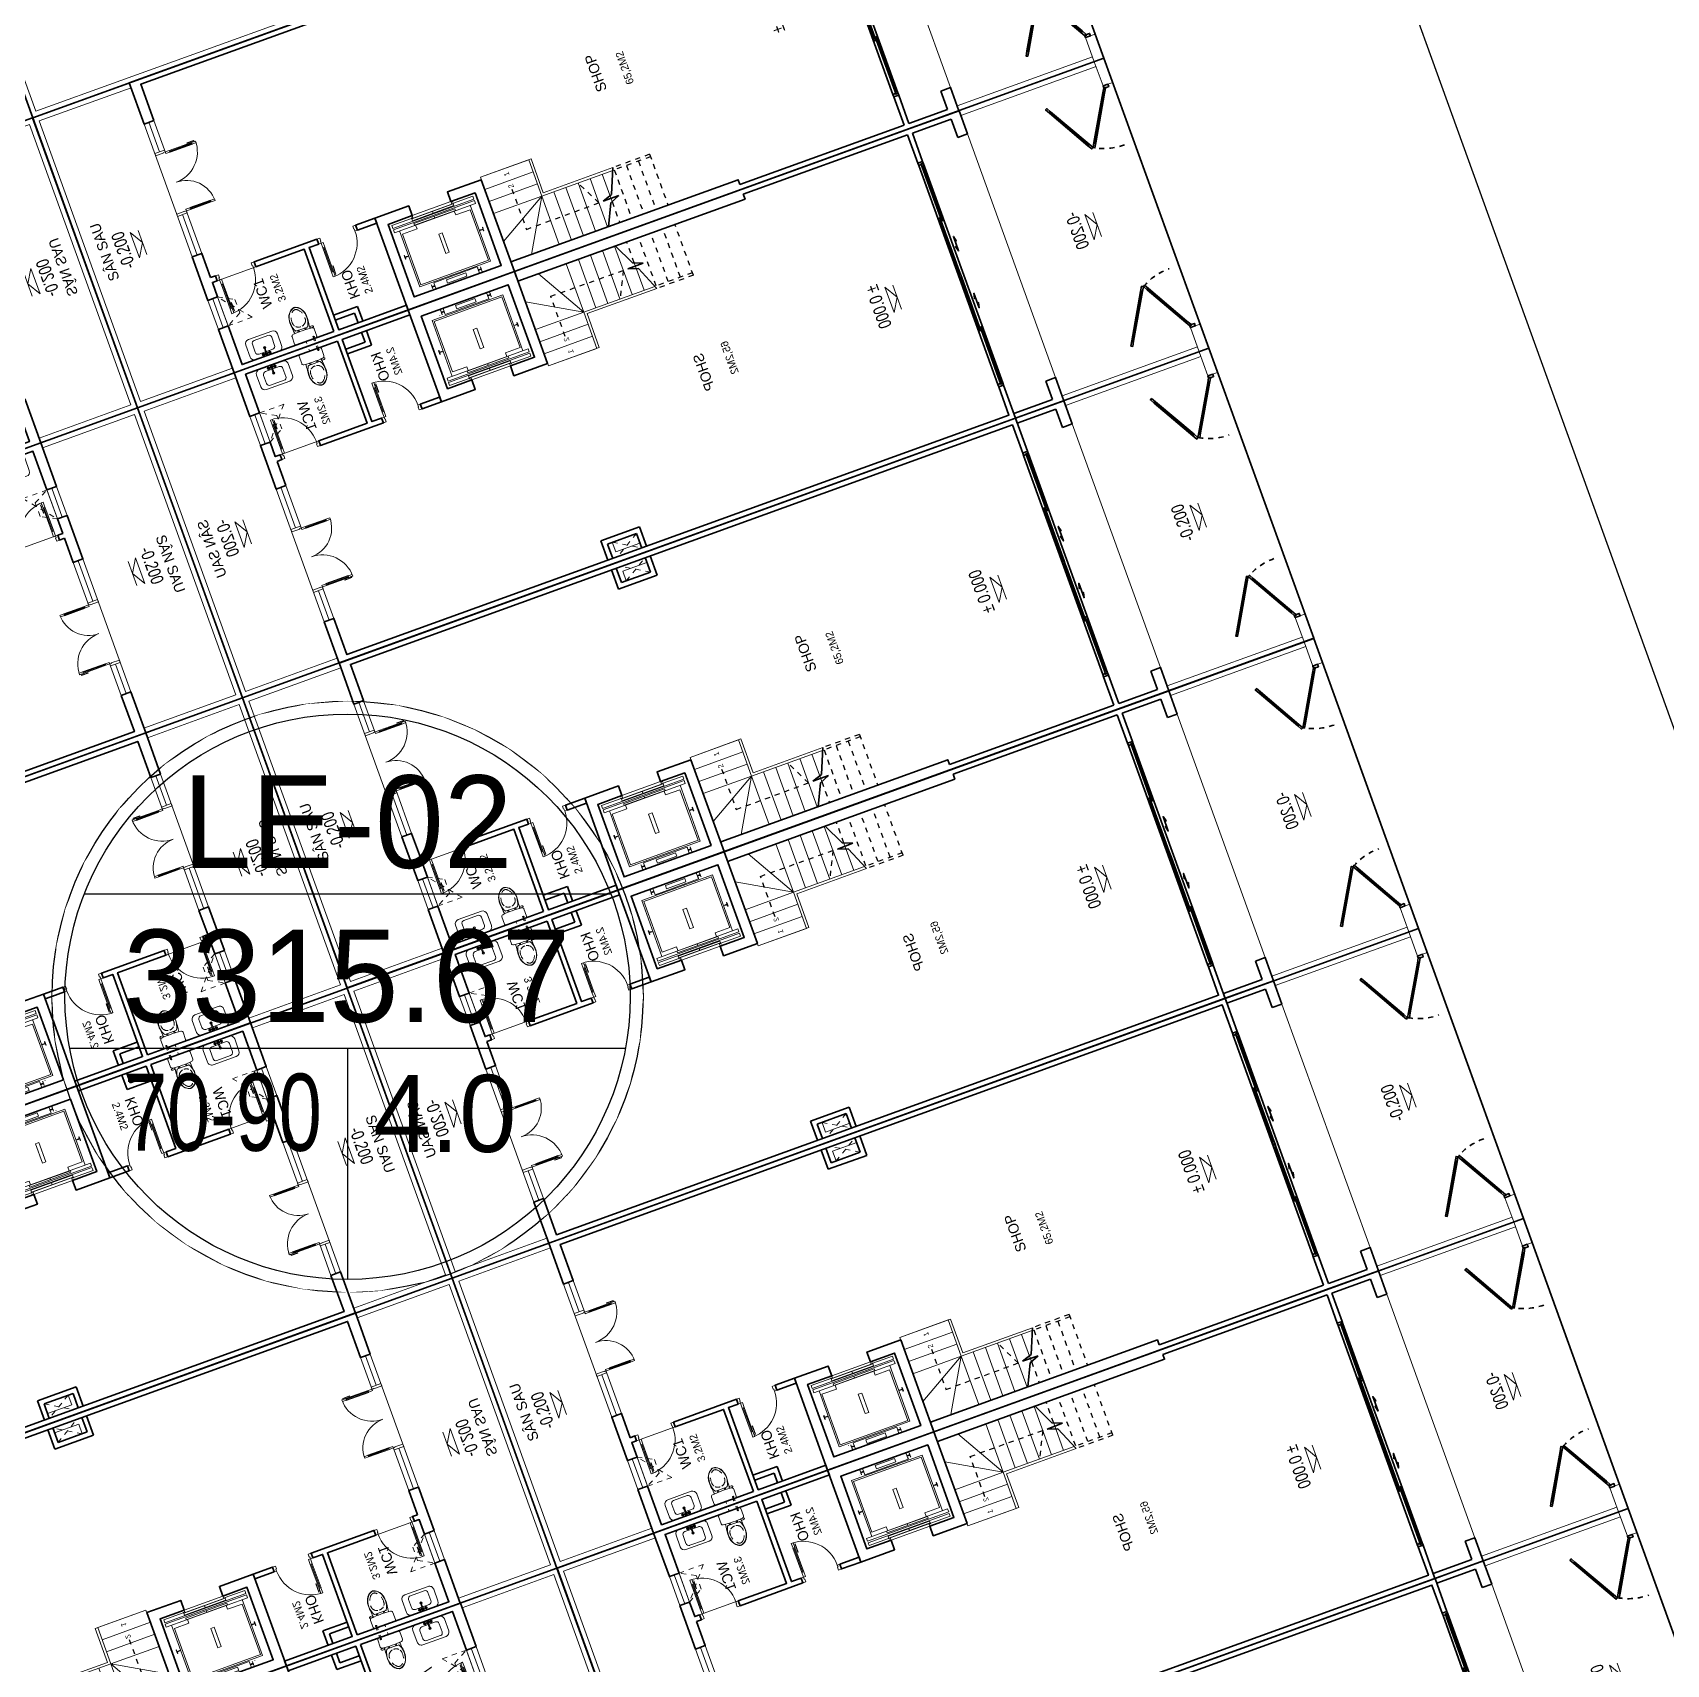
# Model space of a CAD drawing. Header units: metres. Extents: x 551291 to 569219, y 2064429 to 2066248.
# Drawn here: x 552787.92 to 552819.71, y 2065842.84 to 2065874.58 of the extents above; entities that cross this region are included whole.
import ezdxf
from ezdxf.enums import TextEntityAlignment as Align

# ---------------------------------------------------------------- set-up
doc = ezdxf.new("R2010")
doc.units = ezdxf.units.M
for name, pattern in [('$AUDIT_BAD_LTYPE2', [0]), ('CENTER', [2, 1.25, -0.25, 0.25, -0.25]), ('DASHDOT2', [0.5, 0.25, -0.125, 0, -0.125]), ('DOT', [0.25, 0, -0.25]), ('HIDDEN', [0.375, 0.25, -0.125]), ('HIDDEN2', [0.1875, 0.125, -0.0625]), ('xref-thap C (mb tang 32-2)$0$HIDDEN', [0.375, 0.25, -0.125])]:
    doc.linetypes.add(name, pattern=pattern)
doc.layers.get('0').update_dxf_attribs({"linetype": 'CONTINUOUS'})
doc.layers.get('DEFPOINTS').update_dxf_attribs({"linetype": 'CONTINUOUS'})
for name, color, linetype in [('-AREA', 2, 'CONTINUOUS'), ('1-NETMANH', 8, 'CONTINUOUS'), ('APOLIC', 7, 'CONTINUOUS'), ('ChiaLo', 128, 'CENTER'), ('datOlienke', 42, 'CONTINUOUS'), ('ghi_chu', 7, 'CONTINUOUS'), ('LogDg', 7, 'CONTINUOUS'), ('LoLK', 6, 'CONTINUOUS'), ('TEXT25', 2, 'CONTINUOUS'), ('ViaHeS', 32, 'CONTINUOUS')]:
    doc.layers.add(name, color=color, linetype=linetype)
for name, color, linetype, lineweight in [('-CONCRETE', 1, 'CONTINUOUS', 35), ('-DIM', 9, 'CONTINUOUS', 13), ('-DOOR', 137, 'CONTINUOUS', 9), ('-FURNITURE', 46, 'CONTINUOUS', 9), ('-HATCH', 8, 'CONTINUOUS', 5), ('-HIDE', 3, 'HIDDEN', 13), ('-KH', 143, 'CONTINUOUS', 13), ('-LINE1', 7, 'CONTINUOUS', 18), ('-LINE2', 252, 'CONTINUOUS', 9), ('-TEXT', 7, 'CONTINUOUS', 15), ('-WALL', 4, 'CONTINUOUS', 35), ('text', 7, 'CONTINUOUS', 25)]:
    doc.layers.add(name, color=color, linetype=linetype, lineweight=lineweight)
doc.styles.add('1', font='arial.ttf')
doc.styles.add('avh', font='')
doc.styles.add('SVN_AVO_thuong', font='')
doc.styles.add('T1', font='', dxfattribs={"height": 200})
doc.styles.add('vnavanth', font='', dxfattribs={"width": 0.8})
doc.styles.get('avh').set_extended_font_data('.VnAvantH')
doc.styles.get('SVN_AVO_thuong').set_extended_font_data('SVN-Avo')
doc.styles.get('T1').set_extended_font_data('VNgeometric Light')
doc.styles.get('vnavanth').set_extended_font_data('.VnAvantH')

# ---------------------------------------------------------------- blocks, each defined once
blk = doc.blocks.new('sl')
at = {"layer": 'ghi_chu', "color": 158}
blk.add_circle((0, 0), 5.75, dxfattribs=at)
at = {"color": 158, "linetype": 'DOT'}
blk.add_wipeout([(0, 5.75), (0.97, 5.668), (1.864, 5.439), (2.472, 5.191), (3.131, 4.823), (3.79, 4.324), (4.429, 3.666), (4.911, 2.991), (5.204, 2.446), (5.532, 1.568), (5.698, 0.768), (5.75, 0), (5.686, -0.853), (5.496, -1.69), (5.233, -2.383), (4.825, -3.127), (4.383, -3.722), (3.93, -4.198), (2.994, -4.909), (2.42, -5.216), (1.535, -5.541), (0.627, -5.716), (0, -5.75), (-0.858, -5.686), (-1.594, -5.525), (-2.409, -5.221), (-3.139, -4.817), (-3.718, -4.386), (-4.312, -3.804), (-4.852, -3.086), (-5.211, -2.43), (-5.524, -1.596), (-5.686, -0.854), (-5.75, 0), (-5.661, 1.007), (-5.488, 1.715), (-5.12, 2.617), (-4.439, 3.655), (-3.548, 4.525), (-2.721, 5.065), (-1.721, 5.487), (-0.805, 5.693)], dxfattribs=at).dxf.layer = 'ghi_chu'
at = {"layer": 'ghi_chu', "color": 32}
for points in [[(-5.123, 2), (5.123, 2)], [(-5.408, -1), (5.408, -1)], [(0, -1), (0, -5.5)]]:
    blk.add_lwpolyline(points, dxfattribs=at)
at = {"layer": 'ghi_chu'}
blk.add_circle((0, 0), 5.5, dxfattribs=at)
at = {"layer": 'ghi_chu', "style": 'avh'}
for tag, height, p in [('SOLO', 1.25, (0, 2.506)), ('DT', 1.5, (-0.015, -0.494))]:
    blk.add_attdef(tag, text='', height=height, dxfattribs=at).set_placement(p, align=Align.CENTER)
blk.add_attdef('MD', text='', height=1.25, dxfattribs=at).set_placement((-0.502, -2.997), align=Align.RIGHT)
blk.add_attdef('TC', (0.5, -3.02), '', height=1.25, dxfattribs=at)
blk = doc.blocks.new('A$C18091ED7')
for p, q in [((-83, -267), (-83, -300)), ((-83, -278), (-83, -288)), ((-61, -290), (-83, -290)), ((-63, -265), (-81, -265)), ((-61, -267), (-61, -300)), ((0, -42), (0, 0)), ((61, -267), (61, -300)), ((61, -290), (83, -290)), ((63, -265), (81, -265)), ((83, -267), (83, -300)), ((83, -278), (83, -288)), ((146, -27), (179, -27)), ((146, -27), (146, -30)), ((146, -30), (166, -30)), ((153, -37), (146, -30)), ((152, 0), (152, -27)), ((152, 0), (179, 0)), ((153, -37), (166, -37)), ((153, -40), (153, -37)), ((153, -40), (178, -40)), ((153, -40), (178, -40)), ((153, -40), (153, -42)), ((165, -262), (165, -290)), ((185, -30), (166, -30)), ((178, -37), (166, -37)), ((168, -260), (228, -260)), ((168, -292), (207, -292)), ((185, -30), (178, -37)), ((178, -37), (178, -40)), ((178, -40), (178, -42)), ((179, 0), (179, -27)), ((179, -27), (185, -27)), ((185, -27), (185, -30)), ((231, -274), (231, -262))]:
    blk.add_line(p, q)
for points in [[(230, -219, -0.137407), (225, -235), (222, -241, -0.236081), (198, -255, -0.051961), (-198, -255, -0.236081), (-222, -241), (-225, -235, -0.137407), (-230, -219), (-230, -72, -0.198912), (-226, -63), (-209, -46, -0.198912), (-200, -42), (0, -42), (200, -42, -0.198912), (209, -46), (226, -63, -0.198912), (230, -72)], [(144, -619, -0.212405), (26, -734, -0.027685), (-1, -739, -0.022279), (-26, -734, -0.212405), (-144, -619, -0.142796), (-167, -428, -0.093005), (-128, -309, -0.256439), (-111, -300), (0, -300), (111, -300, -0.256439), (128, -309, -0.093005), (167, -428, -0.142796)]]:
    blk.add_lwpolyline(points, format="xyb", close=True)
at = {"linetype": 'xref-thap C (mb tang 32-2)$0$HIDDEN', "ltscale": 100}
blk.add_lwpolyline([(61, -669, -0.199031), (0, -699, -0.199031), (-61, -669, -0.218924), (-132, -478, -0.153791), (-112, -404, -0.236701), (0, -348, -0.236701), (112, -404, -0.153791), (132, -478, -0.218924)], format="xyb", close=True, dxfattribs=at)
blk.add_circle((166, -78), 13.9)
for centre, radius, start, end in [((-81, -267), 1.98, 90, 180), ((-63, -267), 1.98, 0, 90), ((63, -267), 1.98, 90, 180), ((81, -267), 1.98, 0, 90), ((168, -262), 2.47, 90, 180), ((168, -290), 2.47, 180, 270), ((207, -277), 15.5, 270, 306.4659), ((168, -225), 80.1, 306.4659, 320.3123), ((228, -274), 2.47, 320.3123, 0)]:
    blk.add_arc(centre, radius, start, end)
for points in [[(-156, -259), (-157, -267), (-164, -328), (-169, -385), (-184, -528), (-136, -679), (-50, -735), (-20, -741), (0, -744)], [(156, -259), (157, -267), (164, -328), (169, -385), (184, -528), (136, -679), (50, -735), (20, -741), (0, -744)]]:
    blk.add_open_spline(points, degree=3, knots=[130.613938, 130.613938, 130.613938, 130.613938, 152.852109, 311.129351, 417.703951, 561.383393, 697.692632, 710.812262, 710.812262, 710.812262, 710.812262])
blk = doc.blocks.new('X-5M-DH-2-CORE$0$A$C75E80C28')
at = {"layer": '-LINE2', "linetype": 'Continuous', "ltscale": 2}
for p, q in [((-731, -149), (731, -149)), ((-731, -1305), (-731, -149)), ((-700, -179), (700, -179)), ((-700, -1225), (-700, -179)), ((-557, -112), (-560, -112)), ((-510, -22), (-510, -51)), ((-507, -22), (-510, -22)), ((-510, -109), (-510, -79)), ((-507, -22), (-507, -51)), ((-507, -109), (-507, -79)), ((-456, -57), (-501, -57)), ((-456, -60), (-501, -60)), ((-456, -70), (-501, -70)), ((-456, -73), (-501, -73)), ((-453, -63), (-453, -67)), ((-450, -63), (-450, -67)), ((450, -63), (450, -67)), ((453, -63), (453, -67)), ((456, -57), (501, -57)), ((456, -60), (501, -60)), ((456, -70), (501, -70)), ((456, -73), (501, -73)), ((457, -112), (460, -112)), ((507, -22), (510, -22)), ((507, -22), (507, -51)), ((507, -109), (507, -79)), ((510, -22), (510, -51)), ((510, -109), (510, -79)), ((700, -1225), (700, -179)), ((731, -1305), (731, -149)), ((-700, -1225), (-400, -1225)), ((-400, -1305), (-400, -1225)), ((700, -1225), (400, -1225)), ((400, -1305), (400, -1225)), ((840, -1305), (-840, -1305)), ((-840, -1365), (-840, -1305)), ((840, -1365), (-840, -1365)), ((840, -1395), (-840, -1395)), ((-840, -1395), (-840, -1455)), ((-840, -1455), (-435, -1455)), ((-435, -1450), (-435, -1460)), ((-435, -1450), (-400, -1450)), ((-435, -1460), (-425, -1460)), ((-435, -1490), (-435, -1500)), ((-435, -1490), (-425, -1490)), ((-435, -1500), (-400, -1500)), ((-433, -1452), (-433, -1458)), ((-433, -1452), (-402, -1452)), ((-433, -1458), (-425, -1458)), ((-433, -1492), (-433, -1498)), ((-433, -1492), (-425, -1492)), ((-433, -1498), (-402, -1498)), ((430, -1406), (-430, -1406)), ((-430, -1406), (-430, -1446)), ((430, -1446), (-430, -1446)), ((425, -1309), (-425, -1309)), ((-425, -1343), (-425, -1309)), ((425, -1343), (-425, -1343)), ((-425, -1458), (-425, -1460)), ((-425, -1490), (-425, -1492)), ((-402, -1452), (-402, -1498)), ((400, -1450), (-400, -1450)), ((-400, -1450), (-400, -1500)), ((0, -1309), (0, -1343)), ((0, -1406), (0, -1446)), ((400, -1450), (400, -1500)), ((435, -1450), (400, -1450)), ((435, -1500), (400, -1500)), ((402, -1452), (402, -1498)), ((433, -1452), (402, -1452)), ((433, -1498), (402, -1498)), ((425, -1343), (425, -1309)), ((433, -1458), (425, -1458)), ((425, -1458), (425, -1460)), ((435, -1460), (425, -1460)), ((425, -1490), (425, -1492)), ((435, -1490), (425, -1490)), ((433, -1492), (425, -1492)), ((430, -1406), (430, -1446)), ((433, -1452), (433, -1458)), ((433, -1492), (433, -1498)), ((435, -1450), (435, -1460)), ((840, -1455), (435, -1455)), ((435, -1490), (435, -1500)), ((840, -1365), (840, -1305)), ((840, -1395), (840, -1455))]:
    blk.add_line(p, q, dxfattribs=at)
for points in [[(-450, 0), (-450, -130), (450, -130), (450, 0)], [(-200, -29), (200, -29), (200, -101), (-200, -101)], [(-36, -584), (36, -584), (36, -984), (-36, -984)]]:
    blk.add_lwpolyline(points, close=True, dxfattribs=at)
for points in [[(-780, -789), (-751, -789, 0.414214), (-750, -788), (-750, -784), (-750, -780, 0.414214), (-751, -779), (-780, -779, -0.256978), (-784, -782), (-798, -782, -0.414214), (-801, -779), (-804, -749, 0.414214), (-807, -746), (-812, -746), (-812, -784), (-812, -821), (-807, -821, 0.414214), (-804, -818), (-801, -789, -0.414214), (-798, -786), (-784, -786, -0.256978), (-780, -789)], [(780, -789), (751, -789, -0.414214), (750, -788), (750, -784), (750, -780, -0.414214), (751, -779), (780, -779, 0.256978), (784, -782), (798, -782, 0.414214), (801, -779), (804, -749, -0.414214), (807, -746), (812, -746), (812, -784), (812, -821), (807, -821, -0.414214), (804, -818), (801, -789, 0.414214), (798, -786), (784, -786, 0.256978), (780, -789)]]:
    blk.add_lwpolyline(points, format="xyb", dxfattribs=at)
for centre, radius, start, end in [((-501, -51), 9.4, 180, 270), ((-501, -79), 9.4, 90, 180), ((-501, -51), 6.2, 180, 270), ((-501, -79), 6.2, 90, 180), ((-456, -63), 6.2, 0, 90), ((-456, -63), 3, 0, 90), ((-456, -67), 6.2, 270, 0), ((-456, -67), 3, 270, 0), ((456, -63), 6.2, 90, 180), ((456, -67), 6.2, 180, 270), ((456, -63), 3, 90, 180), ((456, -67), 3, 180, 270), ((501, -51), 6.2, 270, 0), ((501, -51), 9.4, 270, 0), ((501, -79), 9.4, 0, 90), ((501, -79), 6.2, 0, 90)]:
    blk.add_arc(centre, radius, start, end, dxfattribs=at)
blk = doc.blocks.new('A$C3F71457E')
at = {"layer": '-CONCRETE'}
blk.add_lwpolyline([(0, -100), (0, 400), (-1500, 400), (-1500, -1400), (0, -1400), (0, -900), (200, -900), (200, -1600), (-1700, -1600), (-1700, 600), (200, 600), (200, -100), (0, -100)], dxfattribs=at)
at = {"layer": '-LINE1'}
blk.add_line((0, -900), (0, -100), dxfattribs=at)
at = {"color": 2, "rotation": 90}
blk.add_blockref('X-5M-DH-2-CORE$0$A$C75E80C28', (-1500, -500), dxfattribs=at)
blk = doc.blocks.new('*U1202')
at = {"linetype": '$AUDIT_BAD_LTYPE2'}
for p, q in [((70, 100), (70, 600)), ((90, 600), (90, 100))]:
    blk.add_line(p, q, dxfattribs=at)
for points in [[(50, 600), (90, 600), (90, 700), (50, 700), (50, 600)], [(50, 603), (50, 100)], [(50, 100), (90, 100), (90, 0), (50, 0), (50, 100)]]:
    blk.add_lwpolyline(points)
for points in [[(118, 495), (118, 664), (90, 664), (90, 636), (113, 636), (113, 495)], [(0, 0), (50, 0), (50, -40), (60, -40), (60, -100), (0, -100)], [(800, 0), (750, 0), (750, -40), (740, -40), (740, -100), (800, -100)]]:
    blk.add_lwpolyline(points, close=True)
at = {"linetype": '$AUDIT_BAD_LTYPE2', "ltscale": 0.3}
blk.add_arc((50, 0), 700, 0, 90, dxfattribs=at)
blk = doc.blocks.new('lavabo4')
for p, q in [((241, 0), (-241, 0)), ((-327, -86), (-327, -330)), ((-200, -138), (-200, -305)), ((141, -80), (-141, -80)), ((-74, -39), (-79, -39)), ((-74, -44), (-79, -44)), ((-67, -33), (-67, -28)), ((-67, -50), (-67, -55)), ((-63, -33), (-63, -28)), ((-63, -50), (-63, -55)), ((-57, -39), (-52, -39)), ((-57, -44), (-52, -44)), ((-9, -57), (-9, -123)), ((9, -123), (9, -57)), ((57, -39), (52, -39)), ((57, -44), (52, -44)), ((63, -33), (63, -28)), ((63, -50), (63, -55)), ((68, -33), (68, -28)), ((68, -50), (68, -55)), ((74, -39), (79, -39)), ((74, -44), (79, -44)), ((200, -305), (200, -138)), ((327, -330), (327, -86)), ((-241, -416), (241, -416)), ((-141, -363), (141, -363))]:
    blk.add_line(p, q)
for centre, radius in [((-65, -42), 24.8), ((-83, -42), 5.03), ((-65, -42), 9), ((-65, -24), 5.03), ((-65, -60), 5.03), ((-47, -42), 5.03), ((0, -159), 22.8), ((0, -159), 14.1), ((0, -42), 9), ((65, -42), 24.8), ((47, -42), 5.03), ((65, -42), 9), ((65, -24), 5.03), ((65, -60), 5.03), ((83, -42), 5.03)]:
    blk.add_circle(centre, radius)
for centre, radius, start, end in [((-241, -86), 86.1, 90, 180), ((-141, -138), 58.8, 90, 180), ((-141, -305), 58.8, 180, 270), ((-65, -42), 18, 105.2407, 164.2093), ((-65, -42), 18, 196.2342, 253.9047), ((-65, -42), 18, 16.4413, 74.0789), ((-65, -42), 18, 286.12, 344.0884), ((0, -42), 27, 289.6514, 250.3603), ((0, -42), 18, 300.3431, 239.7554), ((0, -123), 9, 180, 0), ((65, -42), 18, 106.12, 164.0884), ((65, -42), 18, 196.4413, 254.0789), ((65, -42), 18, 16.2342, 73.9047), ((65, -42), 18, 285.2407, 344.2093), ((141, -138), 58.8, 0, 90), ((141, -305), 58.8, 270, 0), ((241, -86), 86.1, 0, 90), ((-241, -330), 86.1, 180, 270), ((241, -330), 86.1, 270, 0)]:
    blk.add_arc(centre, radius, start, end)
blk = doc.blocks.new('A$Cf949713d')
at = {"layer": '-LINE1'}
for p, q in [((1754, 3250), (4, 3250)), ((1004, 2250), (427, 3250)), ((1004, 3250), (1004, 2250)), ((1254, 2250), (1254, 3250)), ((1254, 3250), (1254, 2250)), ((1504, 2250), (1504, 3250)), ((1504, 3250), (1504, 2250)), ((1754, 2250), (1754, 3250)), ((1754, 3250), (1754, 2200)), ((1004, 2250), (4, 2827)), ((1004, 780), (1004, 2250)), ((1004, 2250), (1754, 2250)), ((1054, 2200), (1054, 759)), ((1054, 2200), (1754, 2200))]:
    blk.add_line(p, q, dxfattribs=at)
at = {"layer": '-LINE1', "lineweight": 18}
for p, q in [((4, 3250), (4, 1250)), ((1004, 2250), (4, 2250)), ((1004, 2000), (4, 2000)), ((1004, 1750), (4, 1750)), ((1004, 1500), (4, 1500)), ((1004, 1250), (4, 1250)), ((1004, 1000), (439, 1000))]:
    blk.add_line(p, q, dxfattribs=at)
at = {"layer": '-WALL'}
for p, q in [((426, 1032), (0, 1235)), ((503, 839), (426, 1032)), ((505, 1160), (503, 839)), ((570, 962), (505, 1160)), ((1054, 759), (570, 962))]:
    blk.add_line(p, q, dxfattribs=at)
at = {"layer": '1-NETMANH', "linetype": 'DASHDOT2'}
for p, q in [((4, 1233), (4, 0)), ((439, 1000), (4, 1000)), ((1004, 750), (4, 750)), ((1004, 0), (1004, 780)), ((1054, 0), (1054, 759)), ((1004, 500), (4, 500)), ((1004, 250), (4, 250)), ((1054, 0), (4, 0))]:
    blk.add_line(p, q, dxfattribs=at)
blk.add_lwpolyline([(1331, 2750), (496, 2750), (502, 1250), (502, 1250), (1004, 1500), (1004, 1500)], dxfattribs=at)
at = {"layer": '-TEXT', "color": 2, "style": 'vnavanth'}
for s, p in [('2', (1351, 2698)), ('1', (1600, 2698))]:
    blk.add_text(s, height=100, dxfattribs=at).set_placement(p)
blk = doc.blocks.new('*U1193')
at = {"color": 8, "ltscale": 100}
for p, q in [((50, 100), (4580, 100)), ((50, 0), (4580, 0))]:
    blk.add_line(p, q, dxfattribs=at)
at = {"ltscale": 100}
for p, q in [((105, 45), (1148, 45)), ((1148, 10), (105, 10)), ((1218, 90), (2245, 90)), ((2245, 55), (1218, 55)), ((3413, 90), (2385, 90)), ((2385, 55), (3413, 55)), ((4525, 45), (3483, 45)), ((3483, 10), (4525, 10))]:
    blk.add_line(p, q, dxfattribs=at)
for points in [[(50, 100), (0, 100), (0, 0), (50, 0), (50, 10), (35, 10), (35, 45), (50, 45)], [(4630, 0), (4580, 0), (4580, 10), (4595, 10), (4595, 45), (4580, 45), (4580, 100), (4630, 100)]]:
    blk.add_lwpolyline(points, close=True)
for points in [[(105, 32), (95, 32), (95, 22), (105, 22), (105, 10), (35, 10), (35, 45), (105, 45)], [(1148, 90), (1218, 90), (1218, 77), (1208, 77), (1208, 67), (1218, 67), (1218, 55), (1148, 55)], [(1218, 10), (1148, 10), (1148, 22), (1158, 22), (1158, 32), (1148, 32), (1148, 45), (1218, 45)], [(2245, 67), (2255, 67), (2255, 77), (2245, 77), (2245, 90), (2315, 90), (2315, 55), (2245, 55)], [(2385, 67), (2375, 67), (2375, 77), (2385, 77), (2385, 90), (2315, 90), (2315, 55), (2385, 55)], [(3483, 90), (3413, 90), (3413, 77), (3423, 77), (3423, 67), (3413, 67), (3413, 55), (3483, 55)], [(3413, 10), (3483, 10), (3483, 22), (3473, 22), (3473, 32), (3483, 32), (3483, 45), (3413, 45)], [(4525, 32), (4535, 32), (4535, 22), (4525, 22), (4525, 10), (4595, 10), (4595, 45), (4525, 45)]]:
    blk.add_lwpolyline(points, close=True, dxfattribs=at)
at = {"color": 8, "ltscale": 100}
for points in [[(1158, 32), (1158, 22), (95, 22), (95, 32)], [(1208, 67), (1208, 77), (2255, 77), (2255, 67)], [(3423, 67), (3423, 77), (2375, 77), (2375, 67)], [(3473, 32), (3473, 22), (4535, 22), (4535, 32)]]:
    blk.add_lwpolyline(points, close=True, dxfattribs=at)
for points in [[(1677, -65), (1677, -90), (1577, -65), (1877, -65), (1777, -40), (1777, -65)], [(2954, -65), (2954, -90), (3054, -65), (2754, -65), (2854, -40), (2854, -65)]]:
    blk.add_lwpolyline(points)
blk = doc.blocks.new('*U1195')
for points in [[(22, 564), (22, 734), (50, 734), (50, 706), (27, 706), (27, 564)], [(0, 0), (50, 0), (50, -40), (60, -40), (60, -246), (0, -246)], [(1599, 0), (1549, 0), (1549, -40), (1539, -40), (1539, -246), (1599, -246)]]:
    blk.add_lwpolyline(points, close=True)
for points in [[(50, 670), (90, 670), (90, 770), (50, 770), (50, 670)], [(50, 673), (50, 100)], [(1549, 629), (1509, 629), (1509, 729), (1549, 729), (1549, 629)], [(1549, 632), (1549, 100)], [(50, 100), (90, 100), (90, 0), (50, 0), (50, 100)], [(1549, 100), (1509, 100), (1509, 0), (1549, 0), (1549, 100)]]:
    blk.add_lwpolyline(points)
at = {"ltscale": 0.3}
for points in [[(820, 0, 0.414214), (50, 770, 0.414214)], [(820, 0, -0.414214), (1549, 729, -0.414214)]]:
    blk.add_lwpolyline(points, format="xyb", dxfattribs=at)
at = {"layer": 'APOLIC', "linetype": '$AUDIT_BAD_LTYPE2'}
for p, q in [((70, 100), (70, 670)), ((90, 670), (90, 100)), ((1509, 629), (1509, 100)), ((1529, 100), (1529, 629))]:
    blk.add_line(p, q, dxfattribs=at)
blk = doc.blocks.new('MAU M1SH')
at = {"layer": '-DIM'}
blk.add_line((1020, 14600), (-380, 14600), dxfattribs=at)
at = {"layer": '-DOOR'}
for p, q in [((1020, 14700), (420, 14700)), ((1870, 14800), (1920, 14800)), ((1920, 14700), (2760, 14700)), ((4060, 14700), (4670, 14700))]:
    blk.add_line(p, q, dxfattribs=at)
blk.add_lwpolyline([(1020, 14600), (420, 14600), (420, 14800), (1020, 14800)], close=True, dxfattribs=at)
for points in [[(2833, 14600), (1920, 14600), (1920, 14800), (4670, 14800), (4670, 14600), (3987, 14600)], [(1320, 14500), (1320, 13700)]]:
    blk.add_lwpolyline(points, dxfattribs=at)
at = {"layer": '-HIDE', "ltscale": 10}
for p, q in [((5120, 9000), (5420, 8500)), ((5120, 8500), (5419, 9000))]:
    blk.add_line(p, q, dxfattribs=at)
at = {"layer": '-KH'}
for p, q in [((2265, 15612), (2762, 15612)), ((2271, 2164), (2768, 2164)), ((2265, -1975), (2762, -1975))]:
    blk.add_line(p, q, dxfattribs=at)
for points in [[(2777, 15771), (2250, 15771), (2514, 15612)], [(2783, 2323), (2256, 2323), (2520, 2164)], [(2777, -1816), (2250, -1816), (2514, -1975)]]:
    blk.add_lwpolyline(points, close=True, dxfattribs=at)
for points in [[(2514, 15612), (2514, 15771), (2777, 15771), (2514, 15612)], [(2520, 2164), (2520, 2323), (2783, 2323), (2520, 2164)], [(2514, -1975), (2514, -1816), (2777, -1816), (2514, -1975)]]:
    blk.add_solid(points, dxfattribs=at)
at = {"layer": '-LINE1'}
for p, q in [((5320, 9000), (5120, 9000)), ((5320, 9000), (5320, 8500)), ((0, -200), (5040, -200))]:
    blk.add_line(p, q, dxfattribs=at)
at = {"layer": '-LINE1', "lineweight": 18}
for p, q in [((-480, 800), (-480, -3200)), ((5520, 800), (5520, -3200)), ((-381, -3000), (-381, -200)), ((5420, -3000), (5420, -200)), ((20, -3100), (20, -3000))]:
    blk.add_line(p, q, dxfattribs=at)
at = {"layer": '-LINE1'}
for points in [[(-480, 14800), (-480, 16800), (5520, 16800), (5518, 14800)], [(-380, 14800), (-380, 16700), (5420, 16700), (5418, 14800)]]:
    blk.add_lwpolyline(points, dxfattribs=at)
at = {"layer": '-LINE1', "lineweight": 18}
for points in [[(-480, -3200), (20, -3200), (20, -3000), (-480, -3000)], [(5020, -3200), (5520, -3200), (5520, -3000), (5020, -3000)]]:
    blk.add_lwpolyline(points, close=True, dxfattribs=at)
at = {"layer": '-LINE2', "linetype": 'HIDDEN2', "ltscale": 10}
for points in [[(420, 14600), (420, 14100), (1019, 14600)], [(1020, 14600), (859, 14300), (580, 14300), (420, 14600)]]:
    blk.add_lwpolyline(points, dxfattribs=at)
at = {"layer": '-WALL'}
for p, q in [((-180, 12600), (-180, 12200)), ((-80, 12600), (-80, 12100)), ((-380, 12200), (-180, 12200)), ((-380, 12100), (-80, 12100)), ((-380, 9000), (-480, 9000)), ((-480, 9000), (-480, 800)), ((5020, 9200), (5419, 9200)), ((5020, 9200), (5020, 8400)), ((5120, 9100), (5419, 9100)), ((5120, 9100), (5120, 8500)), ((5020, 8400), (5420, 8400)), ((5120, 8500), (5420, 8500)), ((-380, 900), (-380, 4300)), ((-480, 800), (-480, -200)), ((-381, 800), (205, 800)), ((-381, 0), (-381, 800)), ((205, 900), (-380, 900)), ((205, 800), (205, 900)), ((4835, 800), (4835, 900)), ((5520, 800), (5420, 800)), ((5420, 800), (5420, 0)), ((5520, -200), (5520, 800)), ((0, 0), (-381, 0)), ((0, 0), (0, -200)), ((5040, 0), (5420, 0)), ((0, -200), (-480, -200)), ((5040, -200), (5040, 0)), ((5040, -200), (5520, -200))]:
    blk.add_line(p, q, dxfattribs=at)
for points in [[(-480, 16800), (5520, 16800), (5520, -3200), (-480, -3200)], [(1420, 14600), (1420, 14500), (1320, 14500), (1320, 14600), (1020, 14600), (1020, 14800), (1920, 14800), (1920, 14600)], [(1320, 11600), (1420, 11600), (1420, 11200), (1320, 11200)]]:
    blk.add_lwpolyline(points, close=True, dxfattribs=at)
for points in [[(-380, 12700), (1320, 12700), (1320, 13700), (1420, 13700), (1420, 12400), (1320, 12400), (1320, 12600), (-380, 12600), (-380, 11200), (-480, 11200), (-480, 14800), (420, 14800), (420, 14600), (-380, 14600), (-380, 12700)], [(4670, 14800), (5520, 14800), (5520, 800), (4835, 800), (4835, 900), (5419, 900), (5419, 14600), (4670, 14600), (4670, 14800)], [(-380, 4300), (-280, 4300), (-280, 9000)]]:
    blk.add_lwpolyline(points, dxfattribs=at)
at = {"ltscale": 100}
for p, q in [((995, -2360), (146, -1870)), ((164, -1839), (1013, -2329)), ((4876, -1839), (4027, -2329)), ((4044, -2360), (4893, -1870)), ((995, -2460), (146, -2950)), ((164, -2980), (1013, -2490)), ((4876, -2980), (4027, -2490)), ((4044, -2460), (4893, -2950))]:
    blk.add_line(p, q, dxfattribs=at)
for points in [[(158, -1850), (149, -1845), (144, -1854), (153, -1859), (146, -1870), (60, -1820), (77, -1789), (164, -1839)], [(4882, -1850), (4891, -1845), (4896, -1854), (4887, -1859), (4893, -1870), (4980, -1820), (4962, -1789), (4876, -1839)], [(1082, -2410), (995, -2360), (1001, -2349), (1010, -2354), (1015, -2345), (1006, -2340), (1013, -2329), (1099, -2379)], [(1082, -2410), (995, -2460), (1001, -2471), (1010, -2466), (1015, -2474), (1006, -2479), (1013, -2490), (1099, -2440)], [(3958, -2410), (4044, -2360), (4038, -2349), (4030, -2354), (4025, -2345), (4033, -2340), (4027, -2329), (3940, -2379)], [(3958, -2410), (4044, -2460), (4038, -2471), (4030, -2466), (4025, -2474), (4033, -2479), (4027, -2490), (3940, -2440)], [(70, -3035), (60, -3035), (60, -3000), (20, -3000), (20, -3100), (70, -3100)], [(158, -2969), (149, -2974), (144, -2966), (153, -2961), (146, -2950), (60, -3000), (77, -3030), (164, -2980)], [(4882, -2969), (4891, -2974), (4896, -2966), (4887, -2961), (4893, -2950), (4980, -3000), (4962, -3030), (4876, -2980)], [(4970, -3035), (4980, -3035), (4980, -3000), (5020, -3000), (5020, -3100), (4970, -3100)]]:
    blk.add_lwpolyline(points, close=True, dxfattribs=at)
at = {"color": 8, "ltscale": 100}
for points in [[(1015, -2345), (1010, -2354), (144, -1854), (149, -1845)], [(4025, -2345), (4030, -2354), (4896, -1854), (4891, -1845)], [(1015, -2474), (1010, -2466), (144, -2966), (149, -2974)], [(4025, -2474), (4030, -2466), (4896, -2966), (4891, -2974)]]:
    blk.add_lwpolyline(points, close=True, dxfattribs=at)
at = {"color": 8, "linetype": 'HIDDEN', "ltscale": 10}
for centre, start, end in [((60, -3000), 0, 30), ((4980, -3000), 150, 180)]:
    blk.add_arc(centre, 1180, start, end, dxfattribs=at)
blk.add_arc((562, -2710), 580, 210, 213.4596)
at = {"layer": 'text'}
for p, q in [((-480, 10000), (-481, 10000)), ((-480, 9900), (-481, 9900))]:
    blk.add_line(p, q, dxfattribs=at)
at = {"layer": '-DOOR', "xscale": 0.8130081300813009, "yscale": 0.8130081300813009, "zscale": 0.8130081300813009, "rotation": 180}
blk.add_blockref('*U1195', (4060, 14600), dxfattribs=at)
at = {"layer": '-DOOR', "xscale": -1, "rotation": 89.99999998995061}
for p in [(1320, 14500), (1320, 12400)]:
    blk.add_blockref('*U1202', p, dxfattribs=at)
at = {"layer": '-FURNITURE', "rotation": 90}
blk.add_blockref('lavabo4', (-380, 14077), dxfattribs=at)
at = {"layer": '-FURNITURE', "xscale": -1, "rotation": 90}
blk.add_blockref('A$C18091ED7', (-423, 13273), dxfattribs=at)
at = {"layer": '-WALL', "xscale": -1, "rotation": 180}
blk.add_blockref('A$C3F71457E', (1220, 9600), dxfattribs=at)
at = {"layer": '-WALL', "color": 1}
blk.add_blockref('A$Cf949713d', (-284, 5750), dxfattribs=at)
blk.add_blockref('*U1193', (205, 800))
at = {"layer": '-TEXT', "style": '1', "width": 0.75}
for s, p in [('-0.200', (2124, 15894)), ('%%P 0.000', (2136, 2446)), ('-0.200', (2124, -1693))]:
    blk.add_text(s, height=250, dxfattribs=at).set_placement(p)
at = {"layer": 'TEXT25'}
for s, height, style, p in [('SÂN SAU', 200, 'SVN_AVO_thuong', (2002, 16272)), ('WC1', 200, 'SVN_AVO_thuong', (487, 13653)), ('3.2M2', 150, 'T1', (509, 13362)), ('KHO', 200, 'SVN_AVO_thuong', (81, 11985)), ('2.4M2', 150, 'T1', (82, 11720)), ('SHOP', 200, 'SVN_AVO_thuong', (2235, 6098)), ('65,2M2', 150, 'T1', (2182, 5560))]:
    blk.add_text(s, height=height, rotation=360, dxfattribs=dict(at, style=style)).set_placement(p)
blk = doc.blocks.new('*U1100')
for points in [[(22, 564), (22, 734), (50, 734), (50, 706), (27, 706), (27, 564)], [(0, 0), (50, 0), (50, -40), (60, -40), (60, -123), (0, -123)], [(1599, 0), (1549, 0), (1549, -40), (1539, -40), (1539, -123), (1599, -123)]]:
    blk.add_lwpolyline(points, close=True)
for points in [[(50, 670), (90, 670), (90, 770), (50, 770), (50, 670)], [(50, 673), (50, 100)], [(1549, 629), (1509, 629), (1509, 729), (1549, 729), (1549, 629)], [(1549, 632), (1549, 100)], [(50, 100), (90, 100), (90, 0), (50, 0), (50, 100)], [(1549, 100), (1509, 100), (1509, 0), (1549, 0), (1549, 100)]]:
    blk.add_lwpolyline(points)
at = {"ltscale": 0.3}
for points in [[(820, 0, 0.414214), (50, 770, 0.414214)], [(820, 0, -0.414214), (1549, 729, -0.414214)]]:
    blk.add_lwpolyline(points, format="xyb", dxfattribs=at)
at = {"layer": 'APOLIC', "linetype": '$AUDIT_BAD_LTYPE2'}
for p, q in [((70, 100), (70, 670)), ((90, 670), (90, 100)), ((1509, 629), (1509, 100)), ((1529, 100), (1529, 629))]:
    blk.add_line(p, q, dxfattribs=at)
blk = doc.blocks.new('C2')
at = {"layer": '-LINE1', "lineweight": 18}
blk.add_line((191910, -38809), (191841, -38737), dxfattribs=at)
at = {"ltscale": 100}
for p, q in [((191847, -38612), (191705, -38029)), ((191739, -38021), (191881, -38604)), ((191812, -37952), (192387, -38121)), ((192397, -38087), (191821, -37918))]:
    blk.add_line(p, q, dxfattribs=at)
for points in [[(191716, -37924), (191739, -38021), (191727, -38024), (191725, -38014), (191715, -38016), (191717, -38026), (191705, -38029), (191682, -37932)], [(191716, -37924), (191812, -37952), (191815, -37940), (191805, -37937), (191808, -37927), (191818, -37930), (191821, -37918), (191725, -37890)], [(192394, -38099), (192403, -38102), (192400, -38111), (192391, -38109), (192387, -38121), (192483, -38149), (192493, -38115), (192397, -38087)], [(191902, -38728), (191895, -38735), (191870, -38709), (191841, -38737), (191910, -38809), (191947, -38775)], [(191859, -38609), (191861, -38619), (191871, -38616), (191869, -38607), (191881, -38604), (191904, -38701), (191870, -38709), (191847, -38612)]]:
    blk.add_lwpolyline(points, close=True, dxfattribs=at)
at = {"color": 8, "ltscale": 100}
for points in [[(191715, -38016), (191725, -38014), (191871, -38616), (191861, -38619)], [(191808, -37927), (191805, -37937), (192400, -38111), (192403, -38102)]]:
    blk.add_lwpolyline(points, close=True, dxfattribs=at)
blk = doc.blocks.new('*U1117')
at = {"linetype": '$AUDIT_BAD_LTYPE2'}
for p, q in [((70, 100), (70, 1000)), ((90, 1000), (90, 100))]:
    blk.add_line(p, q, dxfattribs=at)
for points in [[(50, 1000), (90, 1000), (90, 1100), (50, 1100), (50, 1000)], [(50, 1003), (50, 100)], [(50, 100), (90, 100), (90, 0), (50, 0), (50, 100)]]:
    blk.add_lwpolyline(points)
for points in [[(118, 895), (118, 1064), (90, 1064), (90, 1036), (113, 1036), (113, 895)], [(0, 0), (50, 0), (50, -40), (60, -40), (60, -200), (0, -200)], [(1200, 0), (1150, 0), (1150, -40), (1140, -40), (1140, -200), (1200, -200)]]:
    blk.add_lwpolyline(points, close=True)
at = {"linetype": '$AUDIT_BAD_LTYPE2', "ltscale": 0.3}
blk.add_arc((50, 0), 1100, 0, 90, dxfattribs=at)
blk = doc.blocks.new('*U1106')
at = {"ltscale": 10}
for p, q in [((0, 1600), (0, 0)), ((200, 1555), (200, 45)), ((400, 1555), (400, 0)), ((400, 0), (0, 0))]:
    blk.add_line(p, q, dxfattribs=at)
for points in [[(400, 1600), (400, 1555), (50, 1555), (50, 1540), (0, 1540), (0, 1600)], [(400, 0), (400, 45), (50, 45), (50, 60), (0, 60), (0, 0)]]:
    blk.add_lwpolyline(points, close=True, dxfattribs=at)
blk = doc.blocks.new('Sink_Cicle')
blk.add_lwpolyline([(17, -50), (-17, -50), (-18, -252), (17, -252)], close=True)
blk.add_circle((0, -300), 17.5)
at = {"layer": 'DEFPOINTS'}
blk.add_line((0, -100), (0, 0), dxfattribs=at)
blk.add_wipeout([(17, -50), (-17, -50), (-18, -252), (17, -252)])
at = {"layer": '-FURNITURE', "linetype": 'Continuous'}
blk.add_ellipse((0, -300), major_axis=(-325, 0), ratio=0.584615, dxfattribs=at)
blk.add_line((-18, -237), (17, -237))
blk = doc.blocks.new('MAU M10SH')
at = {"layer": '-HATCH'}
h = blk.add_hatch(color=252, dxfattribs=at)
h.dxf.hatch_style = 1
edge = h.paths.add_edge_path()
edge.add_arc((4850, 7600), 24.6, 0, 360)
at = {"layer": '-CONCRETE'}
for centre, radius in [((6471, 12078, 0), 13), ((6509, 12078, 0), 13), ((6551, 12078, 0), 13), ((6520, 11987, 0), 55), ((6520, 11867, 0), 55), ((6471, 3428, 0), 13), ((6520, 3337, 0), 55), ((6520, 3217, 0), 55), ((6509, 3428, 0), 13), ((6551, 3428, 0), 13)]:
    blk.add_circle(centre, radius, dxfattribs=at)
at = {"layer": '-DOOR'}
for p, q in [((-200, 10930), (-200, 8930)), ((-100, 10930), (-100, 8930)), ((0, 10930), (-1, 8930)), ((-200, 7775), (-200, 6275)), ((-100, 7775), (-100, 6275)), ((0, 7775), (0, 6275)), ((-200, 5425), (-200, 3925)), ((-100, 5425), (-100, 3925)), ((0, 5425), (0, 3925)), ((3967, 0), (5800, 0)), ((800, 0), (2667, 0)), ((2667, -50), (800, -50)), ((3967, -50), (5800, -50))]:
    blk.add_line(p, q, dxfattribs=at)
blk.add_lwpolyline([(2740, 0), (800, 0), (800, -100), (5800, -100), (5800, 0), (3893, 0)], dxfattribs=at)
at = {"layer": '-FURNITURE'}
blk.add_lwpolyline([(6000, 10300), (6600, 10300), (6600, 11250), (6000, 11250)], close=True, dxfattribs=at)
at = {"layer": '-HATCH'}
blk.add_line((5800, -100), (800, -100), dxfattribs=at)
blk.add_lwpolyline([(1850, 12350), (3050, 12350), (3050, 12150), (1850, 12150)], close=True, dxfattribs=at)
at = {"layer": '-KH'}
for p, q in [((2209, 13189), (2577, 13189)), ((3322, 3827), (2825, 3827)), ((3322, 3827), (2825, 3827)), ((2808, -2039), (3176, -2039))]:
    blk.add_line(p, q, dxfattribs=at)
for points in [[(2589, 13306), (2198, 13306), (2393, 13189)], [(2810, 3986), (3337, 3986), (3073, 3827)], [(2810, 3986), (3337, 3986), (3073, 3827)], [(3187, -1921), (2797, -1921), (2992, -2039)]]:
    blk.add_lwpolyline(points, close=True, dxfattribs=at)
at = {"layer": '-KH', "linetype": 'HIDDEN2', "ltscale": 5}
blk.add_lwpolyline([(6100, 5241), (6100, 7600), (4875, 7600)], dxfattribs=at)
at = {"layer": '-KH'}
blk.add_lwpolyline([(5600, 5350), (6100, 5241)], dxfattribs=at)
blk.add_circle((4850, 7600), 24.6, dxfattribs=at)
for points in [[(2393, 13189), (2393, 13306), (2589, 13306), (2393, 13189)], [(3073, 3827), (3073, 3986), (2810, 3986), (3073, 3827)], [(3073, 3827), (3073, 3986), (2810, 3986), (3073, 3827)], [(2992, -2039), (2992, -1921), (3187, -1921), (2992, -2039)]]:
    blk.add_solid(points, dxfattribs=at)
at = {"layer": '-LINE1'}
for p, q in [((4850, 7100), (4850, 8100)), ((4850, 8100), (4900, 8100)), ((5100, 8100), (5100, 7100)), ((5350, 8100), (5350, 7100)), ((5600, 8100), (5600, 5147)), ((5600, 7100), (6177, 8100)), ((5600, 7100), (6600, 7677)), ((5600, 7100), (4850, 7100)), ((5550, 7050), (4850, 7050)), ((5100, 7100), (6600, 7100)), ((5550, 5126), (5550, 7050)), ((5600, 5136), (5600, 7100)), ((5600, 6850), (6600, 6850)), ((5600, 6600), (6600, 6600)), ((5600, 6350), (6600, 6350)), ((5600, 6100), (6600, 6100)), ((5600, 5850), (6600, 5850)), ((5600, 5600), (6600, 5600)), ((5600, 5350), (6600, 5350)), ((2101, -3210), (2098, -3110)), ((4500, -3154), (4498, -3054))]:
    blk.add_line(p, q, dxfattribs=at)
for points in [[(6700, 12350), (6700, 14250), (-2100, 14250), (-2100, -3208), (2098, -3110)], [(4498, -3054), (6700, -3002), (6700, -1100)]]:
    blk.add_lwpolyline(points, dxfattribs=at)
blk.add_lwpolyline([(1550, 12350), (3350, 12350), (3350, 12650), (1550, 12650)], close=True, dxfattribs=at)
blk.add_arc((4850, 7075), 25, 90, 270, dxfattribs=at)
at = {"layer": '-LINE2'}
for p, q in [((5000, 10400), (5000, 11200)), ((700, -1100), (5900, -1100))]:
    blk.add_line(p, q, dxfattribs=at)
at = {"layer": '-LINE2', "linetype": 'HIDDEN2', "ltscale": 10}
for p, q in [((0, 10930), (800, 10930)), ((800, 10930), (0, 9930)), ((0, 10930), (400, 10770)), ((400, 10770), (400, 10090)), ((0, 9930), (400, 10090)), ((800, 8930), (0, 9930)), ((0, 9930), (400, 9770)), ((400, 9090), (400, 9770)), ((0, 8930), (400, 9090)), ((0, 8930), (800, 8930)), ((-1, 7775), (599, 7775)), ((-1, 7775), (299, 7615)), ((599, 7775), (0, 7025)), ((0, 7025), (300, 7336)), ((299, 7615), (300, 7336)), ((0, 7026), (300, 6715)), ((599, 6275), (0, 7025)), ((299, 6436), (300, 6715)), ((-1, 6276), (299, 6436)), ((-1, 6275), (599, 6275)), ((-1, 5425), (599, 5425)), ((-1, 5425), (299, 5265)), ((599, 5425), (0, 4675)), ((299, 5265), (300, 4986)), ((0, 4675), (300, 4986)), ((599, 3925), (0, 4675)), ((-1, 3925), (599, 3925))]:
    blk.add_line(p, q, dxfattribs=at)
at = {"layer": '-WALL'}
for p, q in [((-200, 12350), (1850, 12350)), ((-200, 10930), (-200, 12350)), ((0, 12150), (1850, 12150)), ((0, 10930), (0, 12150)), ((1850, 12150), (1850, 12350)), ((1850, 12350), (1850, 12150)), ((1850, 12150), (1850, 12350)), ((3050, 12350), (5411, 12350)), ((3050, 12150), (3050, 12350)), ((3050, 12150), (3050, 12350)), ((3050, 12150), (4900, 12150)), ((4900, 11200), (4900, 12150)), ((5000, 12150), (5411, 12150)), ((5000, 11200), (5000, 12150)), ((5411, 12150), (5411, 12350)), ((6211, 12350), (6800, 12350)), ((6211, 12150), (6211, 12350)), ((6211, 12150), (6600, 12150)), ((6450, 11320), (6450, 12150)), ((6600, 12150), (6600, 10300)), ((6800, 12350), (6800, -1096)), ((5000, 11200), (4900, 11200)), ((6450, 11320), (6600, 11320)), ((-200, 10930), (0, 10930)), ((4900, 10300), (4900, 10400)), ((5000, 10400), (4900, 10400)), ((5000, 10300), (5000, 10400)), ((-200, 7775), (-200, 8930)), ((-200, 8930), (0, 8930)), ((0, 7775), (0, 8930)), ((6600, 8100), (6600, 0)), ((-200, 7775), (0, 7775)), ((-200, 5425), (-200, 6275)), ((0, 6275), (-200, 6275)), ((0, 5425), (0, 6275)), ((0, 5425), (-200, 5425)), ((-200, -1096), (-200, 3925)), ((0, 3925), (-200, 3925)), ((0, 0), (0, 3925)), ((6380, 3050), (6380, 3600)), ((6380, 3600), (6600, 3600)), ((6450, 3150), (6450, 3500)), ((6380, 3050), (6600, 3050)), ((6450, 3150), (6600, 3150)), ((800, 0), (0, 0)), ((800, 0), (800, -100)), ((6600, 0), (5800, 0)), ((5800, 0), (5800, -100)), ((800, -100), (0, -100)), ((0, -896), (0, -100)), ((6600, -100), (5800, -100)), ((6600, -100), (6600, -896)), ((700, -900), (0, -900)), ((700, -900), (700, -1100)), ((6600, -900), (5900, -900)), ((5900, -900), (5900, -1100)), ((700, -1100), (-200, -1100)), ((6800, -1100), (5900, -1100))]:
    blk.add_line(p, q, dxfattribs=at)
blk.add_lwpolyline([(6800, -3100), (6800, 14350), (-2200, 14350), (-2200, -3310)], close=True, dxfattribs=at)
for points in [[(5550, 5126), (6600, 5346)], [(6450, 3500), (6600, 3500)]]:
    blk.add_lwpolyline(points, dxfattribs=at)
at = {"layer": '-DOOR'}
for name, p, rotation in [('*U1117', (3050, 12150), 180), ('C2', (-113741, 154640), 317.706486857325)]:
    blk.add_blockref(name, p, dxfattribs=dict(at, rotation=rotation))
at = {"layer": '-DOOR', "xscale": 0.5000000000000001, "yscale": 0.5000000000000001, "zscale": 0.5000000000000001, "rotation": 270}
blk.add_blockref('*U1106', (5411, 12350), dxfattribs=at)
at = {"layer": '-DOOR', "xscale": -1}
for name, p, rotation in [('*U1202', (5000, 10400), 269.9999999899506), ('C2', (112853, 159927), 44.96683109927837)]:
    blk.add_blockref(name, p, dxfattribs=dict(at, rotation=rotation))
at = {"layer": '-DOOR', "xscale": -0.8130081300813009, "yscale": 0.8130081300813009, "zscale": 0.8130081300813009}
blk.add_blockref('*U1100', (3967, 0), dxfattribs=at)
at = {"layer": '-FURNITURE', "rotation": 270}
blk.add_blockref('A$C18091ED7', (6374, 11724), dxfattribs=at)
at = {"layer": '-WALL', "rotation": 180}
blk.add_blockref('A$C3F71457E', (5100, 8700), dxfattribs=at)
at = {"layer": '-TEXT', "color": 2, "style": 'vnavanth'}
blk.add_text('S¢N SAU', height=200, dxfattribs=at).set_placement((1945, 13617))
at = {"layer": '-TEXT', "style": '1', "width": 0.75}
for s, height, p in [('-0.200', 180, (2184, 13377)), ('%%P 0.000', 250, (2588, 4109)), ('-0.200', 180, (2783, -1851))]:
    blk.add_text(s, height=height, dxfattribs=at).set_placement(p)
at = {"layer": 'DEFPOINTS', "style": 'T1', "width": 0.7}
for s, p in [('1', (4939, 7652)), ('3', (5439, 7652)), ('5', (6142, 7636)), ('7', (6142, 6886)), ('9', (6142, 6386)), ('11', (6142, 5886)), ('13', (6142, 5386))]:
    blk.add_text(s, height=120, rotation=360, dxfattribs=at).set_placement(p)
at = {"layer": 'TEXT25'}
for s, height, style, p in [('WC1', 200, 'SVN_AVO_thuong', (5378, 11206)), ('3M2', 150, 'T1', (5449, 10933)), ('SHOP', 200, 'SVN_AVO_thuong', (2693, 4852)), ('69,3M2', 150, 'T1', (2689, 4546))]:
    blk.add_text(s, height=height, rotation=360, dxfattribs=dict(at, style=style)).set_placement(p)
at = {"layer": '-FURNITURE', "xscale": -1, "rotation": 269.9963422654919}
blk.add_blockref('Sink_Cicle', (6600, 10775), dxfattribs=at)
at = {"layer": '-WALL'}
for q in [(6380, 12150), (6600, 11250)]:
    blk.add_line((6380, 11250), q, dxfattribs=at)

msp = doc.modelspace()

# ---------------------------------------------------------------- linework, layer by layer
at = {"layer": 'ChiaLo', "ltscale": 5}
for points in [[(552811.559, 2065807.568), (552780.852, 2065892.467)], [(552769.113, 2065866.122), (552806.728, 2065879.727)], [(552771.153, 2065860.48), (552808.769, 2065874.085)], [(552773.194, 2065854.838), (552810.809, 2065868.443)], [(552775.235, 2065849.195), (552812.85, 2065862.8)], [(552777.275, 2065843.553), (552814.891, 2065857.158)], [(552779.316, 2065837.911), (552816.931, 2065851.516)], [(552781.357, 2065832.269), (552818.972, 2065845.873)]]:
    msp.add_lwpolyline(points, dxfattribs=at)
at = {"layer": 'datOlienke'}
msp.add_lwpolyline([(552795.367, 2065896.481), (552766.337, 2065888.453), (552763.219, 2065882.418), (552791.05, 2065805.468), (552797.453, 2065802.466), (552825.664, 2065812.67), (552828.666, 2065819.073), (552801.887, 2065893.112)], close=True, dxfattribs=at)
at = {"layer": 'LogDg'}
msp.add_lwpolyline([(552834.308, 2065821.113), (552808.662, 2065892.021, 0.391769), (552790.558, 2065901.376), (552764.902, 2065894.281, 0.43702), (552759.511, 2065883.849), (552788.229, 2065804.447, 0.414214), (552798.473, 2065799.645), (552829.506, 2065810.869, 0.414214)], format="xyb", close=True, dxfattribs=at)
at = {"layer": 'LoLK'}
for points in [[(552789.552, 2065894.873), (552780.852, 2065892.467), (552787.92, 2065872.925), (552796.384, 2065875.986)], [(552808.769, 2065874.085), (552806.728, 2065879.727), (552787.92, 2065872.925), (552789.961, 2065867.282)], [(552810.809, 2065868.443), (552808.769, 2065874.085), (552789.961, 2065867.282), (552792.002, 2065861.64)], [(552787.92, 2065872.925), (552769.113, 2065866.122), (552771.153, 2065860.48), (552789.961, 2065867.282)], [(552812.85, 2065862.8), (552810.809, 2065868.443), (552792.002, 2065861.64), (552794.042, 2065855.998)], [(552792.002, 2065861.64), (552789.961, 2065867.282), (552771.153, 2065860.48), (552773.194, 2065854.838)], [(552814.891, 2065857.158), (552812.85, 2065862.8), (552794.042, 2065855.998), (552796.083, 2065850.356)], [(552792.002, 2065861.64), (552773.194, 2065854.838), (552775.235, 2065849.195), (552794.042, 2065855.998)], [(552816.931, 2065851.516), (552814.891, 2065857.158), (552796.083, 2065850.356), (552798.124, 2065844.713)], [(552796.083, 2065850.356), (552794.042, 2065855.998), (552775.235, 2065849.195), (552777.275, 2065843.553)], [(552818.972, 2065845.873), (552816.931, 2065851.516), (552798.124, 2065844.713), (552800.165, 2065839.071)], [(552798.124, 2065844.713), (552796.083, 2065850.356), (552777.275, 2065843.553), (552779.316, 2065837.911)], [(552821.013, 2065840.231), (552818.972, 2065845.873), (552800.165, 2065839.071), (552802.205, 2065833.429)], [(552798.124, 2065844.713), (552779.316, 2065837.911), (552781.357, 2065832.269), (552800.165, 2065839.071)]]:
    msp.add_lwpolyline(points, close=True, dxfattribs=at)
at = {"layer": 'ViaHeS'}
msp.add_lwpolyline([(552795.367, 2065896.481), (552766.337, 2065888.453), (552763.219, 2065882.418), (552791.05, 2065805.468), (552797.453, 2065802.466), (552825.664, 2065812.67), (552828.666, 2065819.073), (552801.887, 2065893.112)], close=True, dxfattribs=at)

# ---------------------------------------------------------------- block references
at = {"layer": '-WALL'}
for p, xscale, yscale, zscale, rotation in [((552805.596, 2065873.448), 0.0009999999999999998, 0.0009999999999999998, 0.0009999999999999998, 109.8842788567343), ((552817.841, 2065839.594), 0.0009999999999999998, 0.0009999999999999998, 0.0009999999999999998, 109.8842788567343), ((552782.489, 2065838.548), 0.001, 0.001, 0.001, 289.8841382759418)]:
    msp.add_blockref('MAU M1SH', p, dxfattribs=dict(at, xscale=xscale, yscale=yscale, zscale=zscale, rotation=rotation))

# ---------------------------------------------------------------- next in the draw order: block references
at = {"layer": 'ghi_chu'}
ref = msp.add_blockref('sl', (552794.048, 2065855.828), dxfattribs=at)
ref.add_attrib('DT', '3315.67', dxfattribs={"height": 1.8, "style": 'avh'}).set_placement((552794.034, 2065855.334), align=Align.CENTER)
ref.add_attrib('MD', '70-90', dxfattribs={"height": 1.5, "style": 'avh', "width": 0.75}).set_placement((552793.547, 2065852.831), align=Align.RIGHT)
ref.add_attrib('TC', '4.0', (552794.548, 2065852.808), dxfattribs={"height": 1.5, "style": 'avh'})
ref.add_attrib('SOLO', 'Le-02', dxfattribs={"height": 1.8, "style": 'avh'}).set_placement((552794.048, 2065858.334), align=Align.CENTER)

# ---------------------------------------------------------------- next in the draw order: block references
at = {"layer": '-WALL'}
for p, xscale, yscale, zscale, rotation in [((552805.923, 2065872.545), -0.001, 0.0009999999999999998, 0.001, 109.8844192741507), ((552773.999, 2065862.02), -0.0009999999999999998, 0.0009999999999999998, 0.0009999999999999998, 289.8842786933581), ((552809.678, 2065862.164), 0.0009999999999999998, 0.0009999999999999998, 0.0009999999999999998, 109.8842788567343), ((552774.326, 2065861.117), 0.001, 0.001, 0.001, 289.8841382759418), ((552810.004, 2065861.26), -0.001, 0.0009999999999999998, 0.001, 109.8844192741507), ((552778.08, 2065850.735), -0.0009999999999999998, 0.0009999999999999998, 0.0009999999999999998, 289.8842786933581), ((552813.759, 2065850.879), 0.0009999999999999998, 0.0009999999999999998, 0.0009999999999999998, 109.8842788567343), ((552778.407, 2065849.832), 0.001, 0.001, 0.001, 289.8841382759418), ((552814.086, 2065849.976), -0.001, 0.0009999999999999998, 0.001, 109.8844192741507), ((552782.162, 2065839.451), -0.0009999999999999998, 0.0009999999999999998, 0.0009999999999999998, 289.8842786933581)]:
    msp.add_blockref('MAU M1SH', p, dxfattribs=dict(at, xscale=xscale, yscale=yscale, zscale=zscale, rotation=rotation))

# ---------------------------------------------------------------- next in the draw order: block references
at = {"layer": '-AREA', "xscale": -0.001, "yscale": 0.001, "zscale": 0.001, "rotation": 199.8994076563737}
msp.add_blockref('MAU M10SH', (552785.105, 2065887.167), dxfattribs=at)

doc.saveas('drawing.dxf')
